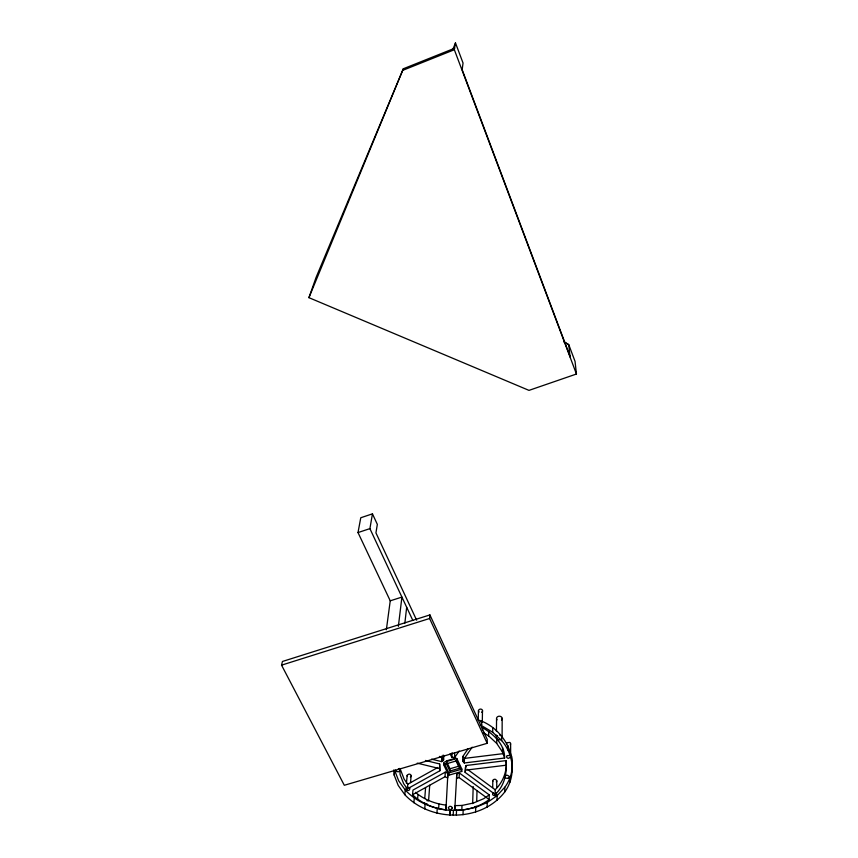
<?xml version="1.0" encoding="UTF-8"?>
<svg xmlns="http://www.w3.org/2000/svg" width="858" height="858" viewBox="0 0 858 858"><rect width="100%" height="100%" fill="white"/><g stroke="black" fill="none" stroke-linecap="round" stroke-linejoin="round"><path stroke-width="1.29" d="M468.136 748.734L462.837 756.477L462.644 761.057L464.296 762.976L504.622 758.032C504.976 744.626 493.393 733.837 482.518 727.713L482.464 729.954M393.908 769.819L394.208 775.16L398.219 785.445L404.901 794.798C430.716 822.221 481.306 822.457 504.783 791.913L504.783 787.247C523.133 762.783 504.997 728.034 477.981 719.862M504.783 791.913C515.98 776.565 514.071 754.708 501.683 740.626L501.705 736.1M502.177 718.35L502.102 737.301A2.874 2.338 1.5 0 0 499.731 735.177M504.622 758.032L502.531 752.123L502.552 747.565M496.374 737.655L496.396 735.134M496.439 731.338L496.557 718.704M502.531 752.123L496.718 743.403L496.761 738.867M496.728 787.43L496.782 780.801L495.699 779.45A1.995 1.598 1.9 0 0 492.792 780.909L492.707 787.537M497.029 800.385L497.114 795.656L504.783 787.247M495.13 794.411L495.173 789.735C502.842 782.324 507.378 771.321 505.984 760.628L466.076 765.508L465.326 767.792L465.143 772.404L495.13 794.411C504.547 785.885 507.325 772.811 505.984 760.628M501.683 740.626L492.696 732.249L492.76 727.756M410.521 782.593L411.132 775.589A1.995 1.598 5.3 0 0 408.912 774.12L407.325 775.021A1.995 1.598 5.3 0 0 407.303 776.243M489.157 799.559L489.232 794.873L459.33 772.961L456.788 773.777L454.74 810.327C466.902 810.435 479.397 806.938 489.157 799.559L459.116 777.584L459.33 772.961M487.14 807.217L487.226 802.509L497.072 795.709M496.718 743.403L488.631 735.896L488.706 731.381M487.172 743.307L487.237 739.403L429.912 614.918L282.443 661.475L281.553 665.154L344.305 785.274L487.172 743.307L429.601 618.489L429.912 614.918M481.735 721.192L481.628 725.664L492.696 732.249M482.293 722.189L482.486 710.327A2.048 1.684 2.3 0 0 479.944 709.137L478.7 709.974A1.931 1.587 2.3 0 0 478.539 711.153L478.549 711.218A2.048 1.684 2.3 0 0 479.096 711.968M476.716 801.479L477.005 790.979M475.611 812.065L475.74 807.357L487.226 802.509M478.217 719.658L478.464 710.778M472.661 803.624L473.187 786.561M465.143 772.404L466.076 765.508M461.819 810.145L462.012 805.447L473.477 803.002L483.815 798.637L489.232 794.873M464.296 762.976L464.478 758.397L503.335 753.624M462.988 814.735L463.181 810.016L475.74 807.357M461.754 771.449L461.851 769.122L456.799 758.493L443.747 762.312L443.607 764.628L448.713 775.235L461.754 771.449L456.692 760.799L456.799 758.493M456.338 814.918L456.553 810.209M454.74 810.327L454.965 805.63L462.012 805.447M456.788 773.777L456.563 778.399L459.116 777.584M449.892 815.1L450.118 810.381C433.408 809.094 416.977 802.445 405.341 790.143L398.691 780.812L394.712 770.559L394.208 775.16M453.196 815.003L453.432 810.295M450.064 753.807L451.855 757.26L454.772 757.4L454.547 752.723M451.855 757.26L452.102 752.691M450.053 815.1L450.3 810.381L463.181 810.016M412.548 794.755L445.034 776.726L447.651 777.97L447.908 773.358L445.302 772.114L412.966 790.089L412.548 794.755C421.493 803.399 433.644 808.461 445.935 809.823L447.833 774.677M455.759 760.381L459.491 768.242L449.871 771.042L450 768.757L446.246 760.939L455.866 758.118M445.935 809.823L446.203 805.115C435.07 803.892 424.024 799.602 415.476 792.331M448.713 775.235L448.841 772.919L444.305 763.491M445.034 776.726L445.302 772.114M431.51 759.148L441.645 761.625L443.554 759.952L443.833 755.383M438.642 808.729L438.942 804.043M441.645 761.625L442.17 756.724L441.881 761.293M443.554 759.952L443.093 755.126M399.764 768.414L400.107 774.538L403.657 783.708L407.325 788.877L439.854 770.763L439.628 763.952L425.396 760.467M436.936 813.148L437.237 808.44M439.854 770.763L439.628 763.952M428.571 800.943L429.719 785.242M424.731 808.965L425.096 804.278M424.764 798.326L425.568 787.859M417.589 799.227L417.985 794.562M413.878 802.756L414.285 798.079M407.325 788.877L407.764 784.233L404.107 779.085L400.579 769.937M405.244 790.014L404.804 794.669M406.424 783.322L407.185 775.418M404.858 623.123L406.681 607.26M398.369 626.34L401.919 597.093L390.24 600.825L386.357 629.74M454.59 48.263L403.324 68.769L316.044 277.509L308.934 297.662L528.989 390.379L576.447 374.024L454.343 49.721L455.48 42.9L463.041 63.042L462.162 69.702L569.948 356.07M412.848 620.473L369.905 528.625L372.458 513.845L360.768 517.749L358.011 532.571L390.24 600.825M308.934 297.662L403.324 68.769M411.121 776.007L410.392 776.994M453.045 48.927L455.48 42.9M510.242 744.701L510.489 744.336A2.027 1.652 1.2 0 0 509.791 742.406L506.949 742.749A2.027 1.652 1.2 0 0 506.595 743.983M454.772 757.4L459.137 750.975M462.644 761.057L472.157 747.168M407.764 784.233L437.837 767.449M407.175 787.354L406.07 788.18A2.016 1.609 5.3 0 0 407.132 790.336L407.636 790.465A2.016 1.609 5.3 0 0 409.127 790.207L409.92 788.749A2.016 1.609 5.3 0 0 408.204 787.29M402.842 70.302L454.343 49.721M358.011 532.571L369.905 528.625M281.553 665.154L429.601 618.489M443.607 764.628L456.692 760.799M450 768.757L459.598 765.958M448.841 772.919L461.851 769.122M465.894 770.109L505.995 765.229M439.414 756.434L441.934 757.056M417.224 763.148L439.328 768.543M495.57 792.674L496.664 794.047A2.027 1.609 1.9 0 1 494.744 795.709L493.232 795.237A1.888 1.501 1.9 0 1 492.631 794.208L492.631 794.208A2.027 1.609 1.9 0 1 493.543 792.728M483.44 732.818L488.631 735.896M467.449 769.358L495.173 789.735M462.837 756.477L463.502 757.024M441.645 756.188L442.878 758.547M446.117 763.202L449.871 771.042M416.634 620.184L375.943 532.893L377.338 524.377L372.458 513.845M492.792 780.909L492.803 780.962A1.866 1.491 1.9 0 0 492.878 781.327M576.447 374.024L575.042 361.379L568.757 344.659L564.156 341.977L568.757 344.659L570.044 357.035M512.333 767.031L512.355 771.642M511.711 756.263L511.743 760.907M510.617 743.918L510.682 756.885M509.963 777.53L509.984 782.174M508.129 745.774L508.14 750.321M482.571 710.767A2.048 1.684 2.3 0 1 481.574 712.237M496.782 780.801A1.995 1.598 1.9 0 1 496.267 781.949M481.681 724.667A2.081 1.705 2.4 0 1 481.252 724.935L480.759 725.107A2.081 1.705 2.4 0 1 480.223 725.16M480.684 721.814A2.081 1.705 2.4 0 1 481.188 721.986M427.059 803.796A2.006 1.598 4.6 0 1 425.525 803.635M425.107 803.378A2.006 1.598 4.6 0 1 424.549 802.659M426.919 800.707A2.006 1.598 4.6 0 1 427.413 800.868M398.337 768.736A2.038 1.63 5.8 0 1 398.498 771.76L396.482 771.546A2.038 1.63 5.8 0 1 395.613 770.034M476.211 806.177A2.016 1.598 2.7 0 1 474.882 806.767M501.437 739.006A2.874 2.338 1.5 0 1 497.114 739.038A2.874 2.338 1.5 0 1 497.586 735.553M497.05 719.83A2.821 2.306 1.5 0 1 497.554 716.741A2.821 2.306 1.5 0 1 501.362 716.913A2.821 2.306 1.5 0 1 501.522 720.034M452.263 808.021L451.619 809.148A2.006 1.587 3.6 0 1 449.184 809.255L448.273 807.775L449.345 806.509A2.006 1.587 3.6 0 1 451.758 806.906L452.263 808.021M510.553 757.303L508.419 758.343A2.059 1.662 1.2 0 1 506.971 755.716L509.845 755.362A2.059 1.662 1.2 0 1 510.553 757.303M508.075 778.27L506.038 778.206A2.038 1.63 1.3 0 1 507.164 775.192L508.901 776.061A2.038 1.63 1.3 0 1 508.075 778.27"/></g></svg>
